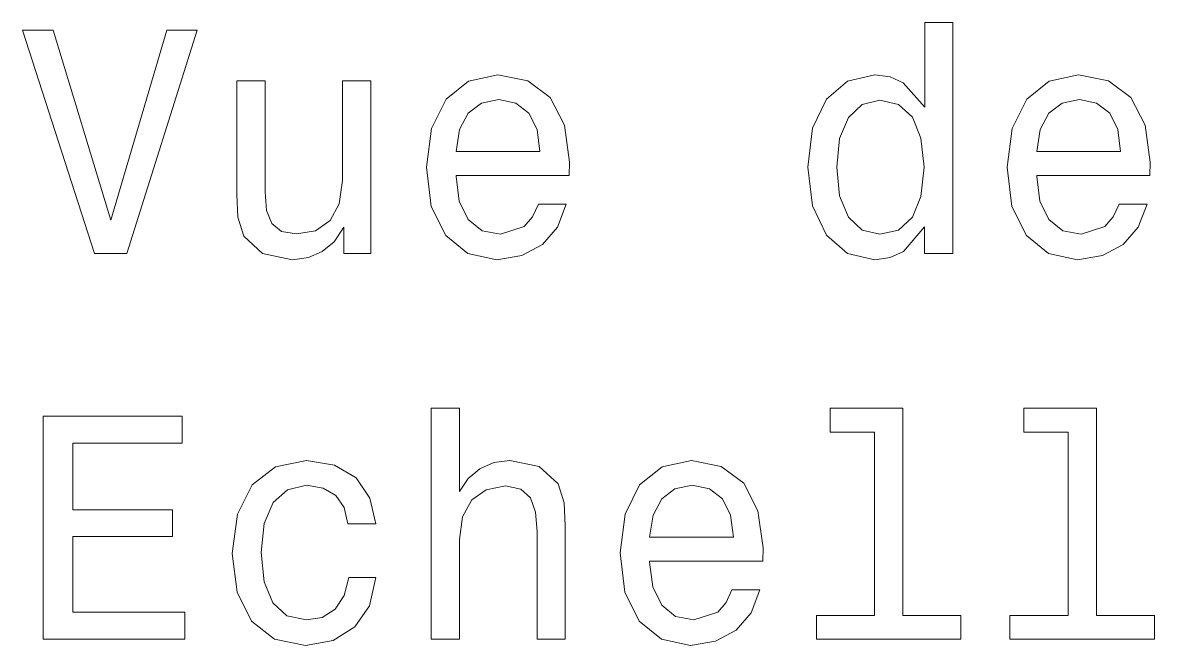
# Model space of a CAD drawing. Extents: x 291 to 828, y 188 to 662.
# Drawn here: x 398.26 to 416.01, y 309.88 to 319.64 of the extents above; entities that cross this region are included whole.
import ezdxf

# ---------------------------------------------------------------- set-up
doc = ezdxf.new("R2010")
doc.units = 0

msp = doc.modelspace()

# ---------------------------------------------------------------- linework, layer by layer
at = {"color": 7, "lineweight": 13}
for points in [[(412.404, 316.44), (412.404, 316.022), (412.847, 316.022), (412.847, 319.643), (412.409, 319.643), (412.409, 318.316), (412.071, 318.7), (411.864, 318.791), (411.627, 318.826), (411.198, 318.725), (410.865, 318.443), (410.649, 317.989), (410.573, 317.378), (410.649, 316.768), (410.865, 316.309), (411.198, 316.022), (411.627, 315.926), (411.864, 315.961), (412.076, 316.052)], [(400.517, 319.527), (399.639, 316.546), (398.736, 319.527), (398.257, 319.527), (399.387, 316.022), (399.891, 316.022), (400.996, 319.527)], [(403.719, 318.73), (403.275, 318.73), (403.275, 317.167), (403.225, 316.803), (403.079, 316.541), (402.852, 316.38), (402.554, 316.329), (402.317, 316.37), (402.166, 316.491), (402.08, 316.698), (402.06, 316.99), (402.06, 318.73), (401.616, 318.73), (401.616, 316.95), (401.631, 316.592), (401.727, 316.294), (402.02, 316.022), (402.489, 315.926), (402.741, 315.961), (402.958, 316.052), (403.144, 316.208), (403.296, 316.435), (403.296, 316.022), (403.719, 316.022)], [(405.056, 317.247), (406.831, 317.247), (406.836, 317.454), (406.755, 318.034), (406.533, 318.468), (406.18, 318.73), (405.711, 318.826), (405.252, 318.725), (404.899, 318.443), (404.672, 317.984), (404.592, 317.378), (404.667, 316.758), (404.894, 316.304), (405.242, 316.022), (405.696, 315.926), (406.089, 315.992), (406.412, 316.163), (406.649, 316.435), (406.785, 316.798), (406.347, 316.798), (406.256, 316.597), (406.125, 316.445), (405.752, 316.324), (405.464, 316.38), (405.247, 316.556), (405.106, 316.844), (405.056, 317.232)], [(414.164, 317.247), (415.939, 317.247), (415.944, 317.454), (415.863, 318.034), (415.641, 318.468), (415.288, 318.73), (414.819, 318.826), (414.36, 318.725), (414.007, 318.443), (413.78, 317.984), (413.7, 317.378), (413.775, 316.758), (414.002, 316.304), (414.35, 316.022), (414.804, 315.926), (415.198, 315.992), (415.52, 316.163), (415.757, 316.435), (415.894, 316.798), (415.455, 316.798), (415.364, 316.597), (415.233, 316.445), (414.86, 316.324), (414.572, 316.38), (414.355, 316.556), (414.214, 316.844), (414.164, 317.232)], [(405.056, 317.62), (405.111, 317.968), (405.247, 318.226), (405.454, 318.382), (405.726, 318.438), (405.994, 318.382), (406.2, 318.226), (406.327, 317.968), (406.372, 317.62)], [(411.703, 318.427), (411.995, 318.357), (412.217, 318.16), (412.348, 317.832), (412.399, 317.378), (412.348, 316.919), (412.217, 316.592), (411.995, 316.39), (411.703, 316.324), (411.425, 316.39), (411.213, 316.592), (411.072, 316.925), (411.027, 317.378), (411.072, 317.827), (411.213, 318.155), (411.425, 318.357)], [(414.164, 317.62), (414.219, 317.968), (414.355, 318.226), (414.562, 318.382), (414.834, 318.438), (415.102, 318.382), (415.309, 318.226), (415.435, 317.968), (415.48, 317.62)], [(404.667, 309.975), (405.111, 309.975), (405.111, 311.538), (405.156, 311.896), (405.303, 312.159), (405.53, 312.32), (405.832, 312.381), (406.074, 312.33), (406.226, 312.194), (406.301, 311.967), (406.327, 311.664), (406.327, 309.975), (406.77, 309.975), (406.77, 311.755), (406.75, 312.113), (406.659, 312.411), (406.362, 312.683), (405.898, 312.779), (405.646, 312.744), (405.429, 312.648), (405.247, 312.497), (405.111, 312.29), (405.111, 313.596), (404.667, 313.596)], [(411.622, 313.223), (411.622, 310.348), (410.709, 310.348), (410.709, 309.975), (412.973, 309.975), (412.973, 310.348), (412.066, 310.348), (412.066, 313.596), (410.926, 313.596), (410.926, 313.223)], [(414.658, 313.223), (414.658, 310.348), (413.745, 310.348), (413.745, 309.975), (416.01, 309.975), (416.01, 310.348), (415.102, 310.348), (415.102, 313.596), (413.962, 313.596), (413.962, 313.223)], [(398.58, 309.975), (400.799, 309.975), (400.799, 310.399), (399.044, 310.399), (399.044, 311.584), (400.607, 311.584), (400.607, 312.002), (399.044, 312.002), (399.044, 313.051), (400.759, 313.051), (400.759, 313.475), (398.58, 313.475)], [(403.356, 311.785), (403.795, 311.785), (403.704, 312.189), (403.487, 312.507), (403.149, 312.703), (402.711, 312.779), (402.226, 312.678), (401.858, 312.396), (401.626, 311.937), (401.546, 311.321), (401.621, 310.711), (401.848, 310.257), (402.206, 309.975), (402.695, 309.879), (403.129, 309.955), (403.467, 310.167), (403.699, 310.499), (403.8, 310.943), (403.376, 310.943), (403.301, 310.661), (403.159, 310.449), (402.958, 310.318), (402.711, 310.278), (402.403, 310.343), (402.181, 310.545), (402.045, 310.873), (401.999, 311.337), (402.045, 311.79), (402.186, 312.118), (402.413, 312.32), (402.711, 312.391), (402.973, 312.345), (403.169, 312.229), (403.301, 312.038)], [(408.092, 311.2), (409.867, 311.2), (409.872, 311.407), (409.791, 311.987), (409.569, 312.421), (409.216, 312.683), (408.747, 312.779), (408.288, 312.678), (407.935, 312.396), (407.708, 311.937), (407.628, 311.332), (407.703, 310.711), (407.93, 310.257), (408.278, 309.975), (408.732, 309.879), (409.126, 309.945), (409.448, 310.116), (409.685, 310.388), (409.821, 310.752), (409.383, 310.752), (409.292, 310.55), (409.161, 310.399), (408.788, 310.278), (408.5, 310.333), (408.283, 310.51), (408.142, 310.797), (408.092, 311.185)], [(408.092, 311.574), (408.147, 311.922), (408.283, 312.179), (408.49, 312.335), (408.762, 312.391), (409.03, 312.335), (409.236, 312.179), (409.363, 311.922), (409.408, 311.574)]]:
    msp.add_lwpolyline(points, close=True, dxfattribs=at)

doc.saveas('drawing.dxf')
